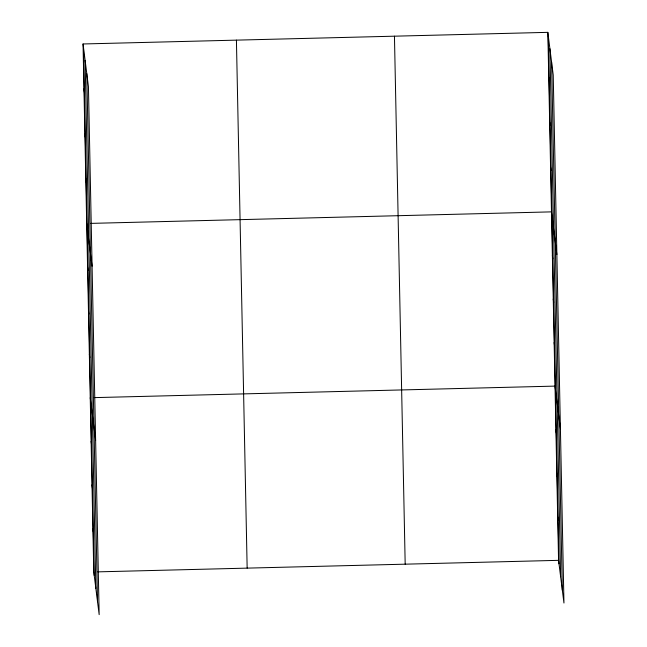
<?xml version="1.0" encoding="UTF-8"?>
<svg xmlns="http://www.w3.org/2000/svg" width="647" height="647" viewBox="0 0 647 647"><rect width="100%" height="100%" fill="white"/><g stroke="black" fill="none" stroke-linecap="round" stroke-linejoin="round"><path stroke-width="0.97" d="M83.042 43.972L88.437 86.658L99.169 614.65L93.775 571.964L83.042 43.972L547.831 32.35L553.225 75.036L563.958 603.028L558.563 560.342L547.831 32.35M90.726 223.385L551.479 211.868L556.873 254.554M94.268 397.622L555.021 386.105L560.415 428.791M97.81 571.859L558.563 560.342M548.745 77.228L549.182 80.689M549.659 122.105L550.096 125.575M550.565 166.991L551.009 170.452M552.368 255.428L552.805 258.889M553.25 298.987L553.686 302.448M554.139 342.546L554.576 346.008M555.91 429.665L556.347 433.126M556.792 473.224L557.229 476.685M557.682 516.783L558.118 520.245M83.956 88.849L84.393 92.311M84.87 133.727L85.307 137.196M85.776 178.612L86.221 182.074M86.69 223.49L92.084 266.176M87.58 267.049L88.016 270.511M88.461 310.609L88.898 314.07M89.351 354.168L89.787 357.629M90.232 397.727L95.627 440.413M91.122 441.286L91.559 444.748M92.003 484.846L92.44 488.307M92.893 528.405L93.33 531.866M551.592 62.096L562.324 590.08M549.901 48.76L560.642 576.744M548.268 35.811L559 563.804M394.452 36.183L405.184 564.176M236.422 40.138L247.154 568.123M86.803 73.718L97.535 601.702M85.113 60.381L95.853 588.366M83.479 47.433L94.211 575.426"/></g></svg>
